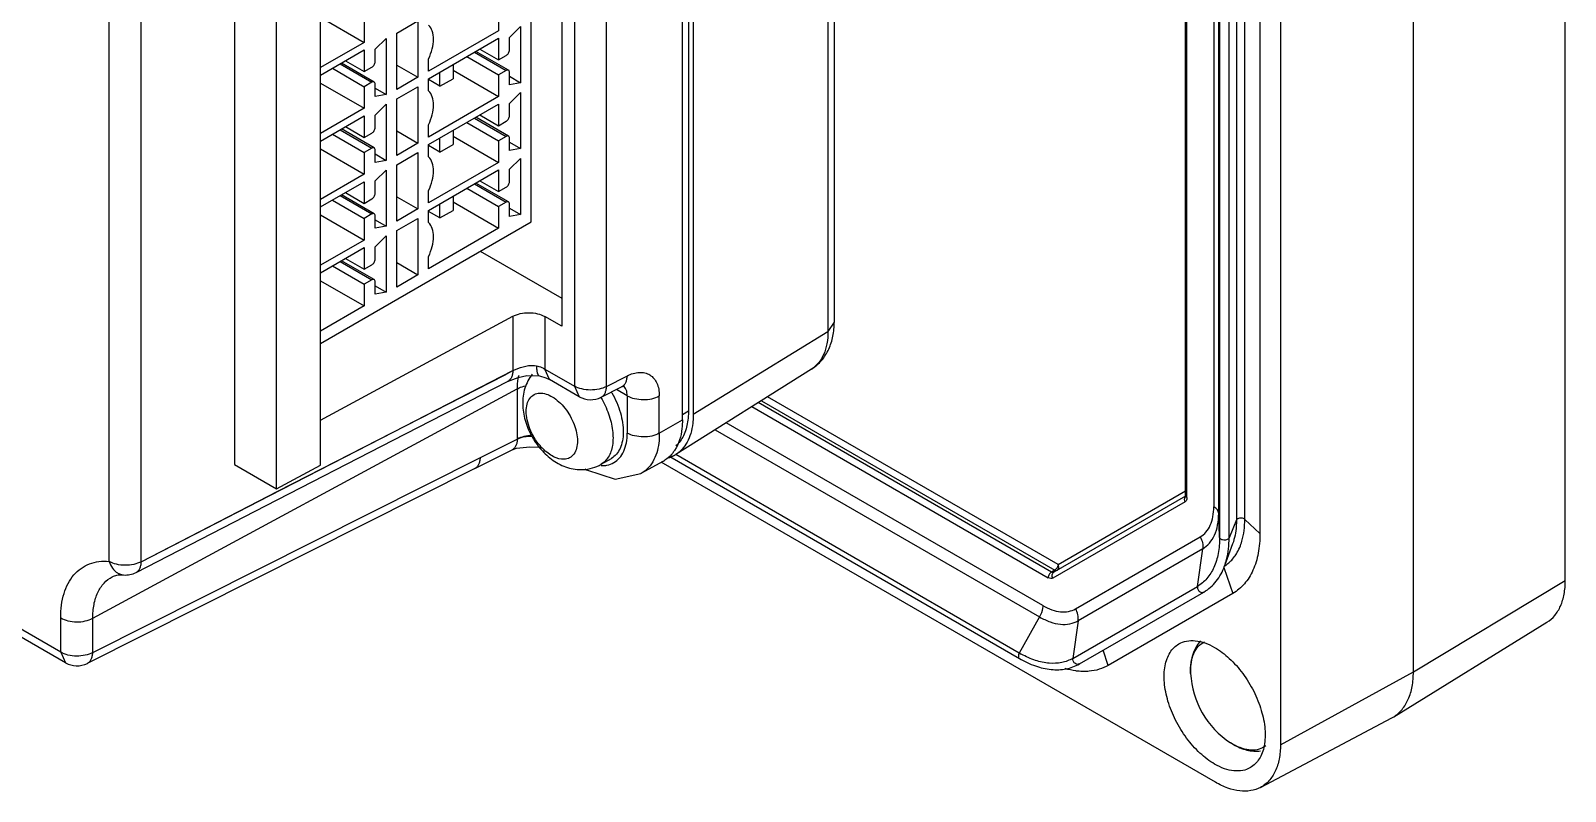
# Model space of a CAD drawing. Header units: millimetres. Extents: x 19 to 149, y 23 to 213.
# Drawn here: x 82.9 to 149.5, y 22.8 to 55.8 of the extents above; entities that cross this region are included whole.
import ezdxf

# ---------------------------------------------------------------- set-up
doc = ezdxf.new("R2010")
doc.units = ezdxf.units.MM
doc.header["$LTSCALE"] = 15.317897
doc.layers.get('0').update_dxf_attribs({"linetype": 'CONTINUOUS'})

msp = doc.modelspace()

# ---------------------------------------------------------------- linework, layer by layer
at = {"color": 7, "linetype": 'CONTINUOUS'}
for p, q in [((149.46, 31.95), (149.46, 158.107)), ((142.866, 27.988), (142.866, 154.067)), ((137.097, 150.976), (137.097, 24.825)), ((111.4, 137.44), (111.4, 39.296)), ((111.612, 137.317), (111.612, 39.174)), ((111.14, 38.93), (111.14, 137.045)), ((106.452, 131.959), (106.452, 40.388)), ((107.846, 40.376), (107.846, 131.948)), ((105.9, 92.257), (105.9, 42.983)), ((104.577, 47.522), (104.577, 91.124)), ((91.695, 86.073), (91.695, 36.992)), ((95.434, 36.96), (95.434, 86.195)), ((93.525, 35.935), (93.525, 85.016)), ((132.979, 35.634), (132.979, 82.927)), ((133.038, 35.553), (133.038, 82.845)), ((117.456, 82.103), (117.456, 42.764)), ((117.727, 82.26), (117.727, 43.16)), ((134.203, 82.187), (134.203, 35.15)), ((135.186, 81.619), (135.186, 34.583)), ((135.549, 34.603), (135.549, 81.639)), ((134.416, 34.862), (134.416, 81.202)), ((134.454, 80.862), (134.454, 33.826)), ((134.865, 33.801), (134.865, 80.837)), ((136.206, 81.03), (136.206, 33.994)), ((86.26, 32.782), (86.26, 74.664)), ((87.65, 32.769), (87.65, 73.773)), ((103.162, 56.749), (103.162, 55.81)), ((95.434, 56.393), (97.329, 55.3)), ((97.329, 56.239), (97.329, 55.3)), ((98.743, 55.708), (99.662, 56.239)), ((99.662, 56.239), (99.662, 53.789)), ((103.636, 55.516), (104.117, 55.985)), ((104.117, 55.985), (104.117, 53.552)), ((97.329, 55.3), (95.434, 54.206)), ((97.802, 55.006), (98.283, 55.475)), ((98.283, 55.475), (98.283, 53.042)), ((98.743, 53.258), (98.743, 55.708)), ((103.162, 55.81), (100.122, 54.054)), ((100.122, 53.728), (103.162, 55.483)), ((103.162, 55.483), (103.162, 54.544)), ((103.636, 54.981), (103.636, 55.516)), ((95.434, 53.879), (97.329, 54.973)), ((97.329, 54.973), (97.329, 54.034)), ((97.802, 54.471), (97.802, 55.006)), ((101.783, 54.687), (103.162, 53.891)), ((102.116, 54.879), (103.495, 54.083)), ((103.595, 54.093), (102.174, 54.913)), ((102.349, 55.014), (103.162, 54.544)), ((103.162, 54.544), (103.495, 54.736)), ((95.95, 54.177), (97.329, 53.381)), ((96.282, 54.369), (97.661, 53.573)), ((97.761, 53.583), (96.341, 54.403)), ((96.516, 54.503), (97.329, 54.034)), ((97.329, 54.034), (97.661, 54.226)), ((98.743, 54.32), (99.662, 53.789)), ((100.122, 54.054), (100.122, 54.585)), ((100.617, 53.401), (100.617, 54.014)), ((101.182, 54.34), (101.182, 53.728)), ((101.182, 54.095), (103.162, 52.952)), ((103.495, 54.083), (103.162, 53.891)), ((103.636, 53.466), (103.636, 54.001)), ((95.434, 53.536), (97.329, 52.442)), ((97.661, 53.573), (97.329, 53.381)), ((97.329, 53.381), (97.329, 52.442)), ((97.802, 52.956), (97.802, 53.491)), ((97.802, 53.32), (98.283, 53.042)), ((99.662, 53.789), (98.743, 53.258)), ((98.743, 52.85), (99.662, 53.381)), ((99.662, 53.381), (99.662, 50.931)), ((100.122, 53.197), (100.122, 53.728)), ((100.617, 53.401), (100.122, 53.687)), ((100.617, 53.401), (101.182, 53.728)), ((103.162, 53.891), (103.162, 52.952)), ((103.636, 53.83), (104.117, 53.552)), ((104.117, 53.552), (103.636, 53.466)), ((98.283, 53.042), (97.802, 52.956)), ((98.743, 50.401), (98.743, 52.85)), ((103.162, 52.952), (100.122, 51.197)), ((100.122, 50.87), (103.162, 52.625)), ((103.162, 52.625), (103.162, 51.687)), ((103.636, 52.658), (104.117, 53.128)), ((103.636, 52.123), (103.636, 52.658)), ((104.117, 53.128), (104.117, 50.694)), ((97.329, 52.442), (95.434, 51.348)), ((95.434, 51.021), (97.329, 52.115)), ((97.329, 52.115), (97.329, 51.176)), ((97.802, 52.148), (98.283, 52.617)), ((97.802, 51.613), (97.802, 52.148)), ((98.283, 52.617), (98.283, 50.184)), ((102.116, 52.021), (103.495, 51.225)), ((103.595, 51.235), (102.174, 52.055)), ((102.349, 52.156), (103.162, 51.687)), ((95.95, 51.319), (97.329, 50.523)), ((96.282, 51.511), (97.661, 50.715)), ((97.761, 50.725), (96.341, 51.545)), ((96.516, 51.646), (97.329, 51.176)), ((97.329, 51.176), (97.661, 51.368)), ((98.743, 51.462), (99.662, 50.931)), ((100.122, 51.197), (100.122, 51.727)), ((101.182, 51.482), (101.182, 50.87)), ((101.783, 51.829), (103.162, 51.033)), ((103.162, 51.687), (103.495, 51.878)), ((84.154, 28.842), (45.389, 51.223)), ((84.361, 28.385), (45.496, 50.823)), ((95.434, 50.678), (97.329, 49.584)), ((97.661, 50.715), (97.329, 50.523)), ((97.802, 50.098), (97.802, 50.633)), ((99.662, 50.931), (98.743, 50.401)), ((100.122, 50.339), (100.122, 50.87)), ((100.617, 50.543), (100.122, 50.829)), ((100.617, 50.543), (100.617, 51.156)), ((100.617, 50.543), (101.182, 50.87)), ((101.182, 51.237), (103.162, 50.094)), ((103.495, 51.225), (103.162, 51.033)), ((103.162, 51.033), (103.162, 50.094)), ((103.636, 50.609), (103.636, 51.144)), ((103.636, 50.972), (104.117, 50.694)), ((104.117, 50.694), (103.636, 50.609)), ((97.329, 50.523), (97.329, 49.584)), ((97.802, 50.462), (98.283, 50.184)), ((98.283, 50.184), (97.802, 50.098)), ((98.743, 49.992), (99.662, 50.523)), ((98.743, 47.543), (98.743, 49.992)), ((99.662, 50.523), (99.662, 48.074)), ((103.162, 50.094), (100.122, 48.339)), ((103.636, 49.8), (104.117, 50.27)), ((104.117, 50.27), (104.117, 47.837)), ((97.329, 49.584), (95.434, 48.49)), ((97.802, 49.29), (98.283, 49.76)), ((97.802, 48.755), (97.802, 49.29)), ((98.283, 49.76), (98.283, 47.326)), ((100.122, 48.012), (103.162, 49.768)), ((102.349, 49.298), (103.162, 48.829)), ((103.162, 49.768), (103.162, 48.829)), ((103.636, 49.266), (103.636, 49.8)), ((95.434, 48.164), (97.329, 49.257)), ((96.282, 48.653), (97.661, 47.857)), ((97.761, 47.867), (96.341, 48.687)), ((96.516, 48.788), (97.329, 48.318)), ((97.329, 49.257), (97.329, 48.318)), ((100.122, 48.339), (100.122, 48.87)), ((101.182, 48.625), (101.182, 48.012)), ((101.783, 48.972), (103.162, 48.176)), ((102.116, 49.164), (103.495, 48.367)), ((103.595, 48.377), (102.174, 49.197)), ((103.162, 48.829), (103.495, 49.021)), ((95.95, 48.461), (97.329, 47.665)), ((97.329, 48.318), (97.661, 48.51)), ((98.743, 48.604), (99.662, 48.074)), ((99.662, 48.074), (98.743, 47.543)), ((100.122, 47.482), (100.122, 48.012)), ((100.617, 47.686), (100.122, 47.971)), ((100.617, 47.686), (100.617, 48.298)), ((100.617, 47.686), (101.182, 48.012)), ((101.182, 48.38), (103.162, 47.237)), ((103.495, 48.367), (103.162, 48.176)), ((103.162, 48.176), (103.162, 47.237)), ((103.636, 47.751), (103.636, 48.286)), ((103.636, 48.114), (104.117, 47.837)), ((95.434, 47.82), (97.329, 46.726)), ((95.434, 42.244), (104.577, 47.522)), ((97.661, 47.857), (97.329, 47.665)), ((97.329, 47.665), (97.329, 46.726)), ((97.802, 47.241), (97.802, 47.776)), ((97.802, 47.604), (98.283, 47.326)), ((98.283, 47.326), (97.802, 47.241)), ((98.743, 47.135), (99.662, 47.665)), ((99.662, 47.665), (99.662, 45.216)), ((104.117, 47.837), (103.636, 47.751)), ((97.329, 46.726), (95.434, 45.632)), ((97.802, 46.432), (98.283, 46.902)), ((98.283, 46.902), (98.283, 44.469)), ((98.743, 44.685), (98.743, 47.135)), ((103.162, 47.237), (100.122, 45.481)), ((95.434, 45.306), (97.329, 46.4)), ((97.329, 46.4), (97.329, 45.461)), ((97.802, 45.898), (97.802, 46.432)), ((100.122, 45.481), (100.122, 46.012)), ((102.367, 46.247), (105.9, 44.207)), ((95.95, 45.604), (97.329, 44.808)), ((96.282, 45.795), (97.661, 44.999)), ((97.761, 45.009), (96.341, 45.829)), ((96.516, 45.93), (97.329, 45.461)), ((97.329, 45.461), (97.661, 45.653)), ((98.743, 45.746), (99.662, 45.216)), ((95.434, 44.962), (97.329, 43.869)), ((97.661, 44.999), (97.329, 44.808)), ((97.329, 44.808), (97.329, 43.869)), ((97.802, 44.383), (97.802, 44.918)), ((97.802, 44.746), (98.283, 44.469)), ((99.662, 45.216), (98.743, 44.685)), ((98.283, 44.469), (97.802, 44.383)), ((97.329, 43.869), (95.434, 42.775)), ((95.434, 38.917), (103.779, 43.418)), ((103.779, 43.418), (103.779, 41.059)), ((105.9, 42.983), (105.169, 43.404)), ((105.169, 43.404), (105.169, 41.129)), ((111.612, 39.174), (117.456, 42.764)), ((117.727, 43.16), (117.456, 42.764)), ((95.509, 36.815), (103.41, 40.87)), ((98.611, 38.409), (103.779, 41.059)), ((103.41, 40.87), (103.779, 41.059)), ((104.934, 40.833), (104.934, 40.833)), ((105.169, 41.129), (106.452, 40.388)), ((105.376, 40.671), (105.169, 41.129)), ((106.659, 39.93), (105.376, 40.671)), ((107.846, 40.376), (108.73, 40.826)), ((116.744, 41.127), (110.847, 37.414)), ((85.544, 30.314), (103.964, 40.268)), ((103.964, 40.268), (103.964, 38.091)), ((106.452, 40.388), (106.659, 39.93)), ((107.612, 39.905), (108.498, 40.354)), ((108.744, 39.972), (108.276, 40.242)), ((108.744, 39.972), (108.744, 38.352)), ((110.137, 38.34), (110.137, 39.96)), ((114.159, 39.499), (127.016, 32.076)), ((127.158, 32.321), (114.43, 39.67)), ((114.565, 39.755), (127.299, 32.403)), ((127.441, 32.648), (114.835, 39.925)), ((110.137, 38.34), (111.14, 38.93)), ((111.4, 39.296), (111.14, 39.146)), ((126.782, 30.866), (113.044, 38.797)), ((93.233, 35.644), (98.611, 38.409)), ((102.371, 37.292), (103.964, 38.091)), ((112.567, 38.497), (126.639, 30.372)), ((102.135, 36.819), (103.751, 37.629)), ((110.59, 37.33), (125.763, 28.57)), ((125.761, 28.807), (110.848, 37.416)), ((102.136, 36.819), (85.31, 28.357)), ((85.544, 28.829), (102.371, 37.292)), ((91.695, 36.992), (93.525, 35.935)), ((93.525, 35.935), (95.434, 36.96)), ((93.583, 35.824), (95.509, 36.815)), ((106.971, 36.751), (106.921, 36.78)), ((107.609, 36.997), (108.054, 37.253)), ((110.312, 37.133), (109.339, 36.594)), ((134.277, 23.197), (110.223, 37.084)), ((109.339, 36.595), (109.358, 36.605)), ((87.65, 32.769), (93.583, 35.824)), ((87.65, 32.769), (93.233, 35.644)), ((132.955, 35.37), (127.216, 32.056)), ((132.972, 35.61), (127.258, 32.311)), ((127.441, 32.648), (132.979, 35.845)), ((132.975, 35.604), (132.977, 35.61)), ((87.426, 32.302), (93.072, 35.211)), ((134.454, 33.826), (134.416, 34.862)), ((135.186, 34.583), (134.865, 33.801)), ((136.206, 33.994), (135.549, 34.603)), ((128.206, 30.725), (133.613, 33.847)), ((133.722, 33.328), (128.315, 30.206)), ((133.492, 31.698), (133.722, 33.328)), ((135.021, 33.544), (134.671, 32.583)), ((87.426, 32.302), (87.426, 32.302)), ((127.299, 32.403), (127.158, 32.321)), ((134.638, 32.514), (135.03, 31.393)), ((128.085, 28.576), (133.492, 31.698)), ((128.367, 28.332), (133.774, 31.454)), ((135.03, 31.393), (129.623, 28.271)), ((142.866, 27.988), (149.46, 31.95)), ((84.154, 28.842), (84.154, 30.328)), ((85.544, 28.829), (85.544, 30.314)), ((126.639, 30.372), (125.761, 28.807)), ((128.315, 30.206), (128.085, 28.576)), ((142.011, 26.04), (148.664, 30.139)), ((84.154, 28.842), (84.361, 28.385)), ((129.623, 28.271), (129.394, 28.925)), ((137.097, 24.825), (142.866, 27.988)), ((133.197, 27.922), (133.197, 27.924)), ((136.228, 22.976), (141.93, 25.994)), ((141.93, 25.994), (142.011, 26.04)), ((134.934, 24.912), (134.929, 24.916)), ((135.047, 24.843), (134.934, 24.912))]:
    msp.add_line(p, q, dxfattribs=at)
for points in [[(103.544, 40.587), (104.012, 40.768), (104.382, 40.846), (104.934, 40.833)], [(104.934, 40.833), (105.214, 40.749), (105.376, 40.671)], [(93.072, 35.211), (98.581, 38.042), (103.553, 40.592)], [(108.498, 40.355), (108.604, 40.397), (108.63, 40.402)], [(103.749, 37.628), (103.941, 37.695), (104.519, 37.754), (104.918, 37.733), (105.068, 37.702)], [(106.971, 36.751), (108.222, 36.351), (109.339, 36.595)]]:
    msp.add_lwpolyline(points, dxfattribs=at)
for centre, radius, start, end in [((104.28, 37.961), 4.358, 29.40865, 29.88159), ((107.159, 40.796), 1, 240.00056, 296.95185), ((106.772, 39.344), 2.378, 220.25939, 224.51873), ((109.501, 38.445), 1.553, 323.50741, 324.08246), ((110.157, 38.51), 1.295, 297.4341, 302.20461), ((109.489, 38.453), 1.567, 324.08271, 324.81043), ((109.464, 38.471), 1.598, 324.81471, 326.79628), ((107.137, 37.039), 0.332, 234.77037, 239.9949), ((107.649, 38.202), 1.263, 268.04646, 268.70347), ((107.649, 38.124), 1.185, 268.64806, 275.13766), ((109.689, 38.259), 1.287, 298.93822, 302.51488), ((86.954, 32.827), 0.639, 238.8777, 241.72454), ((86.968, 33.191), 1, 264.94015, 297.23944), ((133.881, 33.841), 1.483, 302.03115, 303.00427), ((127.888, 32.491), 4.255, 239.9967, 241.34719), ((84.861, 29.251), 1, 240.00056, 296.72162), ((137.011, 28.118), 3.819, 182.93873, 237.06097)]:
    msp.add_arc(centre, radius, start, end, dxfattribs=at)
for points, knots in [([(100.122, 54.585), (100.188, 54.726), (100.291, 55.006), (100.351, 55.421), (100.308, 55.785), (100.194, 55.985), (100.122, 56.055)], [0, 0, 0, 0, 0.300819, 0.57332, 0.805661, 1, 1, 1, 1]), ([(103.495, 54.736), (103.537, 54.76), (103.603, 54.837), (103.636, 54.933), (103.636, 54.981)], [0, 0, 0, 0, 0.499996, 1, 1, 1, 1]), ([(97.661, 54.226), (97.703, 54.25), (97.769, 54.327), (97.802, 54.422), (97.802, 54.471)], [0, 0, 0, 0, 0.499996, 1, 1, 1, 1]), ([(103.595, 54.093), (103.581, 54.101), (103.544, 54.106), (103.511, 54.092), (103.495, 54.083)], [0, 0, 0, 0, 0.449963, 1, 1, 1, 1]), ([(103.636, 54.001), (103.636, 54.02), (103.631, 54.056), (103.608, 54.085), (103.595, 54.093)], [0, 0, 0, 0, 0.55004, 1, 1, 1, 1]), ([(97.761, 53.583), (97.748, 53.59), (97.711, 53.596), (97.678, 53.582), (97.661, 53.573)], [0, 0, 0, 0, 0.449963, 1, 1, 1, 1]), ([(97.802, 53.491), (97.802, 53.51), (97.798, 53.546), (97.775, 53.575), (97.761, 53.583)], [0, 0, 0, 0, 0.55004, 1, 1, 1, 1]), ([(100.122, 51.727), (100.188, 51.868), (100.291, 52.148), (100.351, 52.563), (100.308, 52.927), (100.194, 53.127), (100.122, 53.197)], [0, 0, 0, 0, 0.300819, 0.57332, 0.805661, 1, 1, 1, 1]), ([(103.495, 51.878), (103.537, 51.903), (103.603, 51.979), (103.636, 52.075), (103.636, 52.123)], [0, 0, 0, 0, 0.499996, 1, 1, 1, 1]), ([(97.661, 51.368), (97.703, 51.392), (97.769, 51.469), (97.802, 51.565), (97.802, 51.613)], [0, 0, 0, 0, 0.499996, 1, 1, 1, 1]), ([(97.761, 50.725), (97.748, 50.733), (97.711, 50.738), (97.678, 50.724), (97.661, 50.715)], [0, 0, 0, 0, 0.449963, 1, 1, 1, 1]), ([(97.802, 50.633), (97.802, 50.652), (97.798, 50.688), (97.775, 50.717), (97.761, 50.725)], [0, 0, 0, 0, 0.55004, 1, 1, 1, 1]), ([(103.595, 51.235), (103.581, 51.243), (103.544, 51.248), (103.511, 51.235), (103.495, 51.225)], [0, 0, 0, 0, 0.449963, 1, 1, 1, 1]), ([(103.636, 51.144), (103.636, 51.163), (103.631, 51.198), (103.608, 51.227), (103.595, 51.235)], [0, 0, 0, 0, 0.55004, 1, 1, 1, 1]), ([(100.122, 48.87), (100.188, 49.01), (100.291, 49.29), (100.351, 49.705), (100.308, 50.07), (100.194, 50.27), (100.122, 50.339)], [0, 0, 0, 0, 0.300819, 0.57332, 0.805661, 1, 1, 1, 1]), ([(97.661, 48.51), (97.703, 48.535), (97.769, 48.611), (97.802, 48.707), (97.802, 48.755)], [0, 0, 0, 0, 0.499996, 1, 1, 1, 1]), ([(103.495, 49.021), (103.537, 49.045), (103.603, 49.121), (103.636, 49.217), (103.636, 49.266)], [0, 0, 0, 0, 0.499996, 1, 1, 1, 1]), ([(103.595, 48.377), (103.581, 48.385), (103.544, 48.391), (103.511, 48.377), (103.495, 48.367)], [0, 0, 0, 0, 0.449963, 1, 1, 1, 1]), ([(103.636, 48.286), (103.636, 48.305), (103.631, 48.34), (103.608, 48.37), (103.595, 48.377)], [0, 0, 0, 0, 0.55004, 1, 1, 1, 1]), ([(97.761, 47.867), (97.748, 47.875), (97.711, 47.88), (97.678, 47.867), (97.661, 47.857)], [0, 0, 0, 0, 0.449963, 1, 1, 1, 1]), ([(97.802, 47.776), (97.802, 47.795), (97.798, 47.83), (97.775, 47.859), (97.761, 47.867)], [0, 0, 0, 0, 0.55004, 1, 1, 1, 1]), ([(100.122, 46.012), (100.188, 46.152), (100.291, 46.432), (100.351, 46.848), (100.308, 47.212), (100.194, 47.412), (100.122, 47.482)], [0, 0, 0, 0, 0.300819, 0.57332, 0.805661, 1, 1, 1, 1]), ([(97.661, 45.653), (97.703, 45.677), (97.769, 45.753), (97.802, 45.849), (97.802, 45.898)], [0, 0, 0, 0, 0.499996, 1, 1, 1, 1]), ([(97.761, 45.009), (97.748, 45.017), (97.711, 45.023), (97.678, 45.009), (97.661, 44.999)], [0, 0, 0, 0, 0.449963, 1, 1, 1, 1]), ([(97.802, 44.918), (97.802, 44.937), (97.798, 44.972), (97.775, 45.002), (97.761, 45.009)], [0, 0, 0, 0, 0.55004, 1, 1, 1, 1]), ([(103.779, 43.418), (103.88, 43.473), (104.111, 43.551), (104.479, 43.587), (104.843, 43.544), (105.071, 43.461), (105.169, 43.404)], [0, 0, 0, 0, 0.23928, 0.502064, 0.763729, 1, 1, 1, 1]), ([(116.744, 41.127), (116.907, 41.23), (117.203, 41.488), (117.514, 41.988), (117.692, 42.557), (117.726, 42.957), (117.726, 43.16)], [0, 0, 0, 0, 0.24592, 0.491731, 0.741954, 1, 1, 1, 1]), ([(117.456, 42.764), (117.456, 42.585), (117.429, 42.245), (117.295, 41.775), (117.07, 41.39), (116.858, 41.199), (116.744, 41.127)], [0, 0, 0, 0, 0.288904, 0.548477, 0.782221, 1, 1, 1, 1]), ([(103.779, 41.059), (103.778, 41.006), (103.768, 40.906), (103.724, 40.769), (103.653, 40.66), (103.588, 40.609), (103.553, 40.591)], [0, 0, 0, 0, 0.292192, 0.552431, 0.784625, 1, 1, 1, 1]), ([(103.779, 41.059), (103.922, 41.128), (104.145, 41.218), (104.492, 41.295), (104.694, 41.294), (104.808, 41.267)], [0, 0, 0, 0, 0.446391, 0.670822, 1, 1, 1, 1]), ([(104.032, 40.85), (104.021, 40.805), (103.98, 40.614), (103.964, 40.417), (103.964, 40.268)], [0, 0, 0, 0, 0.237503, 1, 1, 1, 1]), ([(104.621, 40.905), (104.478, 40.725), (104.262, 40.305), (104.174, 39.604), (104.287, 38.898), (104.563, 38.226), (104.977, 37.628), (105.506, 37.143), (106.136, 36.821), (106.603, 36.756), (106.832, 36.768)], [0, 0, 0, 0, 0.122334, 0.244932, 0.370323, 0.499269, 0.628691, 0.754958, 0.877939, 1, 1, 1, 1]), ([(104.808, 41.267), (104.807, 41.21), (104.81, 41.105), (104.831, 40.959), (104.882, 40.845), (104.934, 40.833)], [0, 0, 0, 0, 0.366682, 0.657087, 1, 1, 1, 1]), ([(104.808, 41.267), (104.841, 41.259), (104.966, 41.226), (105.087, 41.176), (105.169, 41.129)], [0, 0, 0, 0, 0.265086, 1, 1, 1, 1]), ([(108.73, 40.826), (108.729, 40.772), (108.718, 40.671), (108.673, 40.534), (108.6, 40.424), (108.533, 40.373), (108.498, 40.355)], [0, 0, 0, 0, 0.29116, 0.550992, 0.783596, 1, 1, 1, 1]), ([(108.73, 40.826), (108.819, 40.871), (108.995, 40.943), (109.263, 40.992), (109.513, 40.973), (109.734, 40.883), (109.914, 40.727), (110.044, 40.512), (110.122, 40.25), (110.137, 40.06), (110.137, 39.96)], [0, 0, 0, 0, 0.142994, 0.272172, 0.389354, 0.499674, 0.610051, 0.727387, 0.856774, 1, 1, 1, 1]), ([(103.964, 40.268), (103.991, 40.283), (104.108, 40.339), (104.235, 40.376), (104.332, 40.395)], [0, 0, 0, 0, 0.234707, 1, 1, 1, 1]), ([(104.36, 39.292), (104.36, 39.398), (104.38, 39.598), (104.494, 39.86), (104.69, 40.039), (104.856, 40.081), (104.939, 40.085)], [0, 0, 0, 0, 0.293716, 0.546039, 0.772001, 1, 1, 1, 1]), ([(104.939, 40.085), (105.131, 40.095), (105.443, 39.978), (105.791, 39.711), (106.142, 39.33), (106.407, 38.865), (106.556, 38.371), (106.585, 38.125), (106.585, 38.007)], [0, 0, 0, 0, 0.201479, 0.325497, 0.460769, 0.74223, 0.876935, 1, 1, 1, 1]), ([(107.846, 40.376), (107.745, 40.321), (107.513, 40.242), (107.145, 40.205), (106.779, 40.248), (106.551, 40.331), (106.452, 40.388)], [0, 0, 0, 0, 0.238983, 0.501788, 0.763623, 1, 1, 1, 1]), ([(107.613, 39.905), (107.648, 39.923), (107.715, 39.974), (107.788, 40.084), (107.833, 40.222), (107.844, 40.323), (107.846, 40.376)], [0, 0, 0, 0, 0.216332, 0.448912, 0.709042, 1, 1, 1, 1]), ([(108.076, 40.101), (108.232, 39.825), (108.472, 39.267), (108.595, 38.54), (108.55, 38.018), (108.451, 37.692), (108.288, 37.428), (108.135, 37.3), (108.054, 37.253)], [0, 0, 0, 0, 0.306618, 0.582676, 0.703396, 0.811503, 0.908887, 1, 1, 1, 1]), ([(108.744, 39.972), (108.744, 40.058), (108.722, 40.221), (108.627, 40.36), (108.57, 40.406)], [0, 0, 0, 0, 0.540562, 1, 1, 1, 1]), ([(108.744, 39.972), (108.842, 39.915), (109.071, 39.832), (109.437, 39.79), (109.805, 39.826), (110.036, 39.905), (110.137, 39.96)], [0, 0, 0, 0, 0.236376, 0.498214, 0.761019, 1, 1, 1, 1]), ([(107.603, 39.894), (107.735, 39.667), (107.952, 39.203), (108.129, 38.496), (108.14, 37.848), (108.017, 37.458), (107.922, 37.305)], [0, 0, 0, 0, 0.290536, 0.562312, 0.800517, 1, 1, 1, 1]), ([(104.958, 37.807), (104.775, 38.023), (104.555, 38.389), (104.392, 38.908), (104.36, 39.168), (104.36, 39.292)], [0, 0, 0, 0, 0.520623, 0.7714, 1, 1, 1, 1]), ([(111.14, 38.93), (111.14, 38.801), (111.116, 38.341), (110.984, 37.875), (110.801, 37.596)], [0, 0, 0, 0, 0.27842, 1, 1, 1, 1]), ([(111.589, 38.777), (111.571, 38.628), (111.516, 38.344), (111.36, 37.958), (111.14, 37.64), (110.949, 37.478), (110.847, 37.414)], [0, 0, 0, 0, 0.281458, 0.538239, 0.775076, 1, 1, 1, 1]), ([(111.365, 38.832), (111.333, 38.627), (111.227, 38.246), (110.996, 37.92), (110.86, 37.798)], [0, 0, 0, 0, 0.532675, 1, 1, 1, 1]), ([(111.4, 39.296), (111.4, 39.256), (111.397, 39.101), (111.383, 38.946), (111.365, 38.832)], [0, 0, 0, 0, 0.257997, 1, 1, 1, 1]), ([(111.612, 39.174), (111.612, 39.14), (111.61, 39.007), (111.601, 38.875), (111.589, 38.777)], [0, 0, 0, 0, 0.256105, 1, 1, 1, 1]), ([(103.964, 38.091), (103.966, 38.039), (103.961, 37.941), (103.922, 37.805), (103.853, 37.697), (103.786, 37.647), (103.751, 37.629)], [0, 0, 0, 0, 0.289721, 0.547922, 0.779891, 1, 1, 1, 1]), ([(104.596, 38.246), (104.482, 38.242), (104.264, 38.214), (104.056, 38.14), (103.964, 38.091)], [0, 0, 0, 0, 0.523345, 1, 1, 1, 1]), ([(103.964, 38.091), (104.009, 38.113), (104.213, 38.195), (104.436, 38.221), (104.605, 38.217)], [0, 0, 0, 0, 0.229456, 1, 1, 1, 1]), ([(106.585, 38.007), (106.585, 37.901), (106.564, 37.702), (106.45, 37.439), (106.254, 37.261), (106.088, 37.219), (106.006, 37.214)], [0, 0, 0, 0, 0.293715, 0.546036, 0.772004, 1, 1, 1, 1]), ([(108.161, 37.069), (108.253, 37.122), (108.427, 37.267), (108.612, 37.568), (108.722, 37.939), (108.744, 38.21), (108.744, 38.352)], [0, 0, 0, 0, 0.21787, 0.450976, 0.710113, 1, 1, 1, 1]), ([(110.137, 38.34), (110.036, 38.285), (109.805, 38.206), (109.437, 38.17), (109.071, 38.212), (108.842, 38.295), (108.744, 38.352)], [0, 0, 0, 0, 0.238981, 0.501786, 0.763624, 1, 1, 1, 1]), ([(110.137, 38.34), (110.138, 38.234), (110.124, 37.844), (110.032, 37.451), (109.903, 37.198)], [0, 0, 0, 0, 0.273518, 1, 1, 1, 1]), ([(106.006, 37.214), (105.849, 37.206), (105.595, 37.282), (105.297, 37.472), (105.149, 37.604), (105.077, 37.677)], [0, 0, 0, 0, 0.443326, 0.70912, 1, 1, 1, 1]), ([(107.922, 37.305), (107.882, 37.241), (107.79, 37.124), (107.672, 37.033), (107.609, 36.997)], [0, 0, 0, 0, 0.510271, 1, 1, 1, 1]), ([(110.749, 37.521), (110.723, 37.486), (110.617, 37.354), (110.487, 37.241), (110.381, 37.174)], [0, 0, 0, 0, 0.256511, 1, 1, 1, 1]), ([(110.754, 37.361), (110.695, 37.33), (110.614, 37.296), (110.531, 37.269), (110.509, 37.263)], [0, 0, 0, 0, 0.747869, 1, 1, 1, 1]), ([(102.136, 36.819), (102.171, 36.837), (102.238, 36.888), (102.312, 36.998), (102.357, 37.136), (102.369, 37.238), (102.371, 37.292)], [0, 0, 0, 0, 0.215963, 0.448386, 0.708643, 1, 1, 1, 1]), ([(106.832, 36.768), (106.968, 36.775), (107.238, 36.821), (107.491, 36.929), (107.609, 36.997)], [0, 0, 0, 0, 0.499362, 1, 1, 1, 1]), ([(107.755, 36.944), (107.791, 36.947), (107.932, 36.967), (108.069, 37.016), (108.161, 37.069)], [0, 0, 0, 0, 0.257616, 1, 1, 1, 1]), ([(109.903, 37.198), (109.84, 37.073), (109.685, 36.842), (109.467, 36.667), (109.351, 36.601)], [0, 0, 0, 0, 0.513636, 1, 1, 1, 1]), ([(132.996, 35.624), (132.971, 35.61), (132.929, 35.561), (132.921, 35.498), (132.924, 35.467)], [0, 0, 0, 0, 0.476243, 1, 1, 1, 1]), ([(132.977, 35.61), (132.977, 35.612), (132.979, 35.62), (132.979, 35.628), (132.979, 35.634)], [0, 0, 0, 0, 0.181507, 1, 1, 1, 1]), ([(133.038, 35.553), (133.03, 35.557), (133.007, 35.573), (132.987, 35.597), (132.981, 35.617)], [0, 0, 0, 0, 0.284604, 1, 1, 1, 1]), ([(133.028, 35.474), (133.026, 35.468), (133.02, 35.446), (133.009, 35.425), (133, 35.411)], [0, 0, 0, 0, 0.264291, 1, 1, 1, 1]), ([(133.038, 35.553), (133.038, 35.546), (133.037, 35.519), (133.033, 35.493), (133.028, 35.474)], [0, 0, 0, 0, 0.263343, 1, 1, 1, 1]), ([(133.613, 33.847), (133.707, 33.901), (133.883, 34.049), (134.07, 34.355), (134.181, 34.732), (134.203, 35.006), (134.203, 35.15)], [0, 0, 0, 0, 0.217718, 0.450943, 0.710296, 1, 1, 1, 1]), ([(133.722, 33.328), (133.832, 33.392), (134.039, 33.566), (134.259, 33.926), (134.39, 34.37), (134.416, 34.692), (134.416, 34.862)], [0, 0, 0, 0, 0.217717, 0.450941, 0.710295, 1, 1, 1, 1]), ([(134.416, 34.862), (134.414, 34.918), (134.363, 35.039), (134.262, 35.117), (134.203, 35.15)], [0, 0, 0, 0, 0.449943, 1, 1, 1, 1]), ([(135.549, 34.603), (135.531, 34.62), (135.482, 34.645), (135.374, 34.666), (135.283, 34.652), (135.234, 34.624)], [0, 0, 0, 0, 0.22277, 0.486227, 1, 1, 1, 1]), ([(135.186, 34.583), (135.186, 34.489), (135.174, 34.138), (135.109, 33.786), (135.021, 33.544)], [0, 0, 0, 0, 0.267658, 1, 1, 1, 1]), ([(136.206, 33.994), (136.206, 33.706), (136.163, 33.159), (135.941, 32.406), (135.568, 31.796), (135.217, 31.501), (135.03, 31.393)], [0, 0, 0, 0, 0.289704, 0.549057, 0.782282, 1, 1, 1, 1]), ([(135.234, 34.624), (135.229, 34.621), (135.212, 34.61), (135.196, 34.595), (135.188, 34.582)], [0, 0, 0, 0, 0.273666, 1, 1, 1, 1]), ([(135.329, 33.391), (135.366, 33.478), (135.503, 33.868), (135.549, 34.286), (135.549, 34.603)], [0, 0, 0, 0, 0.230903, 1, 1, 1, 1]), ([(134.454, 33.826), (134.454, 33.59), (134.419, 33.143), (134.237, 32.527), (133.932, 32.028), (133.645, 31.787), (133.492, 31.698)], [0, 0, 0, 0, 0.289705, 0.549059, 0.782283, 1, 1, 1, 1]), ([(133.613, 33.847), (133.659, 33.767), (133.725, 33.598), (133.734, 33.415), (133.722, 33.328)], [0, 0, 0, 0, 0.51138, 1, 1, 1, 1]), ([(134.81, 33.743), (134.778, 33.725), (134.702, 33.704), (134.605, 33.709), (134.534, 33.732), (134.482, 33.762), (134.455, 33.801), (134.454, 33.826)], [0, 0, 0, 0, 0.269835, 0.561644, 0.696359, 0.815233, 1, 1, 1, 1]), ([(134.671, 32.583), (134.704, 32.673), (134.824, 33.068), (134.865, 33.485), (134.865, 33.801)], [0, 0, 0, 0, 0.233058, 1, 1, 1, 1]), ([(134.865, 33.801), (134.863, 33.795), (134.85, 33.772), (134.828, 33.754), (134.81, 33.743)], [0, 0, 0, 0, 0.223528, 1, 1, 1, 1]), ([(135.126, 33.022), (135.145, 33.05), (135.223, 33.167), (135.287, 33.293), (135.329, 33.391)], [0, 0, 0, 0, 0.243362, 1, 1, 1, 1]), ([(84.154, 30.328), (84.154, 30.515), (84.176, 30.875), (84.312, 31.525), (84.594, 32.096), (85.025, 32.494), (85.398, 32.693), (85.818, 32.794), (86.111, 32.796), (86.26, 32.782)], [0, 0, 0, 0, 0.151854, 0.291976, 0.53884, 0.652192, 0.763798, 0.878436, 1, 1, 1, 1]), ([(87.65, 32.769), (87.55, 32.714), (87.318, 32.636), (86.951, 32.6), (86.586, 32.642), (86.359, 32.726), (86.26, 32.782)], [0, 0, 0, 0, 0.239275, 0.502083, 0.763761, 1, 1, 1, 1]), ([(86.26, 32.782), (86.292, 32.677), (86.383, 32.482), (86.538, 32.331), (86.623, 32.279)], [0, 0, 0, 0, 0.524822, 1, 1, 1, 1]), ([(87.426, 32.302), (87.461, 32.32), (87.526, 32.371), (87.596, 32.48), (87.639, 32.616), (87.649, 32.716), (87.65, 32.769)], [0, 0, 0, 0, 0.215226, 0.447392, 0.707679, 1, 1, 1, 1]), ([(127.441, 32.648), (127.441, 32.612), (127.421, 32.537), (127.379, 32.473), (127.352, 32.445)], [0, 0, 0, 0, 0.481105, 1, 1, 1, 1]), ([(134.689, 32.597), (134.731, 32.624), (134.897, 32.744), (135.037, 32.897), (135.126, 33.022)], [0, 0, 0, 0, 0.245095, 1, 1, 1, 1]), ([(85.544, 30.314), (85.544, 30.517), (85.576, 30.901), (85.736, 31.427), (86.007, 31.849), (86.26, 32.047), (86.394, 32.117)], [0, 0, 0, 0, 0.290506, 0.549573, 0.782107, 1, 1, 1, 1]), ([(86.394, 32.117), (86.457, 32.15), (86.618, 32.201), (86.785, 32.203), (86.879, 32.194)], [0, 0, 0, 0, 0.428814, 1, 1, 1, 1]), ([(86.651, 32.264), (86.669, 32.254), (86.741, 32.22), (86.82, 32.2), (86.879, 32.194)], [0, 0, 0, 0, 0.254331, 1, 1, 1, 1]), ([(127.087, 32.258), (127.076, 32.245), (127.039, 32.191), (127.016, 32.125), (127.016, 32.076)], [0, 0, 0, 0, 0.263087, 1, 1, 1, 1]), ([(127.216, 32.056), (127.189, 32.041), (127.116, 32.03), (127.049, 32.057), (127.016, 32.076)], [0, 0, 0, 0, 0.449247, 1, 1, 1, 1]), ([(127.158, 32.321), (127.151, 32.317), (127.125, 32.3), (127.102, 32.277), (127.087, 32.258)], [0, 0, 0, 0, 0.231066, 1, 1, 1, 1]), ([(127.216, 32.056), (127.191, 32.099), (127.173, 32.178), (127.206, 32.268), (127.239, 32.301), (127.258, 32.311)], [0, 0, 0, 0, 0.529352, 0.772207, 1, 1, 1, 1]), ([(127.258, 32.311), (127.253, 32.309), (127.233, 32.3), (127.21, 32.301), (127.194, 32.306)], [0, 0, 0, 0, 0.234408, 1, 1, 1, 1]), ([(127.352, 32.445), (127.348, 32.441), (127.331, 32.425), (127.313, 32.411), (127.299, 32.403)], [0, 0, 0, 0, 0.264708, 1, 1, 1, 1]), ([(127.299, 32.403), (127.305, 32.399), (127.327, 32.388), (127.352, 32.382), (127.37, 32.384)], [0, 0, 0, 0, 0.279596, 1, 1, 1, 1]), ([(127.399, 32.393), (127.424, 32.407), (127.466, 32.456), (127.474, 32.519), (127.472, 32.55)], [0, 0, 0, 0, 0.476243, 1, 1, 1, 1]), ([(133.774, 31.454), (133.979, 31.572), (134.355, 31.905), (134.585, 32.346), (134.671, 32.583)], [0, 0, 0, 0, 0.483499, 1, 1, 1, 1]), ([(133.492, 31.698), (133.49, 31.686), (133.488, 31.635), (133.503, 31.583), (133.523, 31.55)], [0, 0, 0, 0, 0.241996, 1, 1, 1, 1]), ([(133.523, 31.55), (133.549, 31.505), (133.61, 31.448), (133.709, 31.43), (133.755, 31.443), (133.774, 31.454)], [0, 0, 0, 0, 0.529358, 0.772219, 1, 1, 1, 1]), ([(148.664, 30.139), (148.791, 30.217), (149.028, 30.427), (149.28, 30.852), (149.43, 31.373), (149.46, 31.751), (149.46, 31.95)], [0, 0, 0, 0, 0.217785, 0.451373, 0.710798, 1, 1, 1, 1]), ([(126.782, 30.866), (126.782, 30.826), (126.767, 30.654), (126.704, 30.488), (126.639, 30.372)], [0, 0, 0, 0, 0.229257, 1, 1, 1, 1]), ([(126.782, 30.866), (126.907, 30.794), (127.156, 30.676), (127.538, 30.583), (127.896, 30.592), (128.112, 30.671), (128.206, 30.725)], [0, 0, 0, 0, 0.289704, 0.549056, 0.782281, 1, 1, 1, 1]), ([(128.315, 30.206), (128.327, 30.293), (128.318, 30.476), (128.252, 30.646), (128.206, 30.725)], [0, 0, 0, 0, 0.48862, 1, 1, 1, 1]), ([(84.154, 30.328), (84.252, 30.271), (84.48, 30.188), (84.845, 30.145), (85.212, 30.181), (85.444, 30.26), (85.544, 30.314)], [0, 0, 0, 0, 0.236253, 0.49795, 0.760759, 1, 1, 1, 1]), ([(126.639, 30.372), (126.786, 30.287), (127.079, 30.148), (127.528, 30.039), (127.95, 30.05), (128.204, 30.142), (128.315, 30.206)], [0, 0, 0, 0, 0.289705, 0.549058, 0.782282, 1, 1, 1, 1]), ([(132.69, 29.202), (132.792, 29.261), (133.027, 29.347), (133.417, 29.357), (133.833, 29.256), (134.104, 29.128), (134.24, 29.049)], [0, 0, 0, 0, 0.217767, 0.450898, 0.710371, 1, 1, 1, 1]), ([(133.632, 29.337), (133.467, 29.159), (133.224, 28.695), (133.183, 28.184), (133.197, 27.925)], [0, 0, 0, 0, 0.482849, 1, 1, 1, 1]), ([(85.544, 28.829), (85.444, 28.775), (85.212, 28.696), (84.845, 28.66), (84.48, 28.702), (84.252, 28.786), (84.154, 28.842)], [0, 0, 0, 0, 0.239241, 0.50205, 0.763747, 1, 1, 1, 1]), ([(85.311, 28.358), (85.346, 28.375), (85.413, 28.426), (85.486, 28.536), (85.532, 28.674), (85.543, 28.776), (85.544, 28.829)], [0, 0, 0, 0, 0.21591, 0.448296, 0.70857, 1, 1, 1, 1]), ([(125.761, 28.807), (125.748, 28.784), (125.728, 28.737), (125.716, 28.668), (125.725, 28.608), (125.749, 28.578), (125.763, 28.57)], [0, 0, 0, 0, 0.306996, 0.584835, 0.813126, 1, 1, 1, 1]), ([(128.085, 28.576), (127.937, 28.491), (127.598, 28.366), (127.037, 28.342), (126.437, 28.474), (126.045, 28.65), (125.848, 28.757)], [0, 0, 0, 0, 0.219167, 0.453011, 0.711742, 1, 1, 1, 1]), ([(134.24, 23.987), (134.01, 24.119), (133.565, 24.462), (132.995, 25.111), (132.525, 25.874), (132.196, 26.69), (132.032, 27.492), (132.047, 28.124), (132.164, 28.557), (132.294, 28.827), (132.468, 29.047), (132.613, 29.158), (132.69, 29.202)], [0, 0, 0, 0, 0.128688, 0.270279, 0.417431, 0.561772, 0.695445, 0.812709, 0.864675, 0.912509, 0.957139, 1, 1, 1, 1]), ([(133.197, 27.924), (133.189, 28.079), (133.199, 28.373), (133.306, 28.776), (133.505, 29.097), (133.698, 29.24), (133.8, 29.288)], [0, 0, 0, 0, 0.294595, 0.554686, 0.78517, 1, 1, 1, 1]), ([(134.24, 29.049), (134.469, 28.917), (134.915, 28.574), (135.485, 27.925), (135.954, 27.162), (136.284, 26.346), (136.447, 25.544), (136.433, 24.912), (136.316, 24.478), (136.185, 24.209), (136.011, 23.988), (135.866, 23.877), (135.79, 23.833)], [0, 0, 0, 0, 0.128688, 0.270279, 0.417431, 0.561772, 0.695445, 0.812709, 0.864675, 0.912509, 0.957139, 1, 1, 1, 1]), ([(125.763, 28.57), (125.986, 28.441), (126.433, 28.229), (127.126, 28.064), (127.788, 28.083), (128.19, 28.23), (128.367, 28.332)], [0, 0, 0, 0, 0.282553, 0.539693, 0.775558, 1, 1, 1, 1]), ([(128.354, 28.015), (128.305, 28.019), (128.104, 28.042), (127.905, 28.086), (127.758, 28.128)], [0, 0, 0, 0, 0.241805, 1, 1, 1, 1]), ([(128.367, 28.332), (128.339, 28.316), (128.262, 28.305), (128.16, 28.359), (128.091, 28.457), (128.079, 28.538), (128.085, 28.576)], [0, 0, 0, 0, 0.223674, 0.473086, 0.740976, 1, 1, 1, 1]), ([(128.791, 28.014), (128.755, 28.011), (128.61, 28.002), (128.463, 28.005), (128.354, 28.015)], [0, 0, 0, 0, 0.244618, 1, 1, 1, 1]), ([(129.623, 28.271), (129.498, 28.199), (129.228, 28.083), (128.939, 28.028), (128.791, 28.014)], [0, 0, 0, 0, 0.491504, 1, 1, 1, 1]), ([(142.011, 26.04), (142.148, 26.125), (142.402, 26.35), (142.674, 26.808), (142.834, 27.368), (142.866, 27.774), (142.866, 27.988)], [0, 0, 0, 0, 0.217783, 0.451369, 0.710796, 1, 1, 1, 1]), ([(136.46, 24.782), (136.374, 24.715), (136.168, 24.609), (135.81, 24.574), (135.424, 24.653), (135.173, 24.77), (135.047, 24.843)], [0, 0, 0, 0, 0.218759, 0.449703, 0.708147, 1, 1, 1, 1]), ([(135.056, 24.838), (135.238, 24.733), (135.618, 24.568), (136.036, 24.533), (136.233, 24.557)], [0, 0, 0, 0, 0.513708, 1, 1, 1, 1]), ([(137.097, 24.825), (137.097, 24.617), (137.065, 24.224), (136.901, 23.685), (136.624, 23.252), (136.366, 23.048), (136.228, 22.976)], [0, 0, 0, 0, 0.290438, 0.549512, 0.782095, 1, 1, 1, 1]), ([(135.79, 23.833), (135.687, 23.774), (135.452, 23.689), (135.062, 23.679), (134.646, 23.779), (134.376, 23.908), (134.24, 23.987)], [0, 0, 0, 0, 0.217767, 0.450898, 0.710371, 1, 1, 1, 1]), ([(136.228, 22.976), (136.097, 22.906), (135.799, 22.809), (135.308, 22.805), (134.787, 22.936), (134.448, 23.098), (134.277, 23.197)], [0, 0, 0, 0, 0.21779, 0.451503, 0.710963, 1, 1, 1, 1])]:
    msp.add_open_spline(points, degree=3, knots=knots, dxfattribs=at)
for points in [[(132.924, 35.467), (132.927, 35.433), (132.938, 35.399), (132.955, 35.37)], [(133, 35.411), (132.988, 35.395), (132.972, 35.38), (132.955, 35.37)], [(132.981, 35.617), (132.98, 35.622), (132.979, 35.628), (132.979, 35.634)], [(127.472, 32.55), (127.469, 32.584), (127.458, 32.618), (127.441, 32.648)], [(127.194, 32.306), (127.182, 32.309), (127.169, 32.315), (127.158, 32.321)]]:
    msp.add_open_spline(points, degree=3, dxfattribs=at)

doc.saveas('drawing.dxf')
